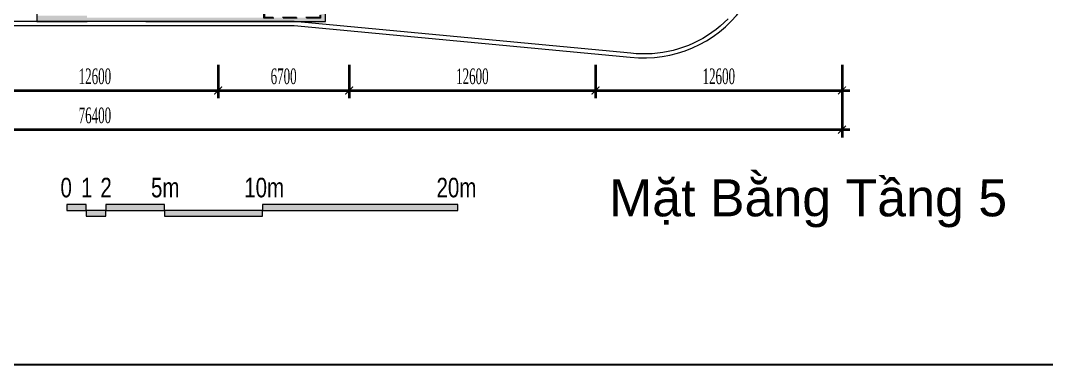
# Model space of a CAD drawing. Header units: millimetres. Extents: x 90964 to 877642, y 656808 to 1438307.
# Drawn here: x 369984 to 422442, y 914374 to 931975 of the extents above; entities that cross this region are included whole.
import ezdxf
from ezdxf.enums import TextEntityAlignment as Align

# ---------------------------------------------------------------- set-up
doc = ezdxf.new("R2010")
doc.units = ezdxf.units.MM
doc.header["$LTSCALE"] = 300
doc.linetypes.add('Overhead', pattern=[3.96875, 2.38125, -1.5875])
doc.layers.get('Defpoints').update_dxf_attribs({"color": 6})
doc.layers.add('A-CAY', color=7, linetype='Continuous', lineweight=13, true_color=0x3b7500)
for name, color, linetype, lineweight in [('A-COT VACH', 2, 'Continuous', 35), ('A-DIM', 125, 'Continuous', 15), ('A-FLOR-HRAL', 11, 'Continuous', 9), ('A-FLOR-HRAL-MBND', 5, 'Overhead', 9), ('A-TEXT', 9, 'Continuous', 18), ('A-WALL', 113, 'Continuous', 9), ('A-WALL-PATT', 111, 'Continuous', 9)]:
    doc.layers.add(name, color=color, linetype=linetype, lineweight=lineweight)
doc.styles.add('A1-arial', font='arial.ttf', dxfattribs={"width": 0.8})
doc.styles.add('ROMANSssss', font='vntimeh.shx', dxfattribs={"width": 0.55})
doc.dimstyles.new('DIM_1-400 MB', dxfattribs={"dimscale": 400, "dimtxt": 2, "dimasz": 1, "dimexe": 1, "dimexo": 0, "dimgap": 0.8, "dimtad": 1, "dimdec": 0, "dimzin": 0, "dimdsep": 46, "dimtxsty": 'ROMANSssss', "dimblk": 'ARCHTICK', "dimcen": 1, "dimdle": 1, "dimclrd": 256, "dimclre": 256, "dimclrt": 7, "dimadec": 0, "dimazin": 0, "dimtfac": 1, "dimtdec": 0, "dimtix": 1, "dimtofl": 0, "dimtmove": 2, "dimatfit": 3, "dimfxl": 1, "dimtolj": 1, "dimtzin": 0, "dimarcsym": 0})

# ---------------------------------------------------------------- blocks, each defined once
blk = doc.blocks.new('Railing - Railing-1480373-Option 5 Floor Plans')
at = {"layer": 'A-FLOR-HRAL-MBND'}
for p, q in [((-108093, -29845), (-107202, -27106)), ((-108055, -29826), (-107183, -27143)), ((-107202, -27106), (-106194, -27433)), ((-107183, -27143), (-106203, -27462)), ((-106203, -27462), (-105937, -27549)), ((-106194, -27433), (-105928, -27520)), ((-105937, -27549), (-103008, -28501)), ((-105928, -27520), (-102999, -28473)), ((-103008, -28501), (-101857, -28875)), ((-102999, -28473), (-101819, -28856)), ((-101857, -28875), (-102729, -31558)), ((-101819, -28856), (-102710, -31596)), ((-106819, -30260), (-108093, -29845)), ((-106809, -30231), (-108055, -29826)), ((-106020, -30519), (-106819, -30260)), ((-106011, -30491), (-106809, -30231)), ((-106286, -30433), (-106277, -30404)), ((-103880, -31184), (-106277, -30404)), ((-103890, -31212), (-106286, -30433)), ((-103623, -31299), (-103890, -31212)), ((-103614, -31270), (-103880, -31184)), ((-102710, -31596), (-103623, -31299)), ((-102729, -31558), (-103614, -31270))]:
    blk.add_line(p, q, dxfattribs=at)
blk = doc.blocks.new('Top Rail Type - Top Rail_Internal_-V17-Option 5 Floor Plans')
at = {"layer": 'A-FLOR-HRAL', "linetype": 'Overhead'}
for p, q in [((-108100, -29848), (-107206, -27099)), ((-108049, -29823), (-107180, -27150)), ((-107206, -27099), (-106192, -27429)), ((-107180, -27150), (-106205, -27467)), ((-106205, -27467), (-103010, -28506)), ((-106192, -27429), (-102997, -28468)), ((-103010, -28506), (-101863, -28879)), ((-102997, -28468), (-101813, -28853)), ((-101863, -28879), (-102732, -31552)), ((-101813, -28853), (-102707, -31602)), ((-106820, -30264), (-108100, -29848)), ((-106808, -30226), (-108049, -29823)), ((-106022, -30524), (-106820, -30264)), ((-106009, -30486), (-106808, -30226)), ((-106288, -30438), (-106275, -30400)), ((-103612, -31265), (-106275, -30400)), ((-103625, -31303), (-106288, -30438)), ((-102707, -31602), (-103625, -31303)), ((-102732, -31552), (-103612, -31265))]:
    blk.add_line(p, q, dxfattribs=at)
at = {"layer": 'A-FLOR-HRAL'}
for p, q in [((-106009, -30486), (-106022, -30524)), ((-104304, -31083), (-106022, -30524)), ((-104291, -31045), (-106009, -30486))]:
    blk.add_line(p, q, dxfattribs=at)
blk = doc.blocks.new('_ArchTick')
at = {"color": 0, "linetype": 'ByBlock', "const_width": 0.15}
blk.add_lwpolyline([(-0.5, -0.5), (0.5, 0.5)], dxfattribs=at)
blk = doc.blocks.new('*D327')
at = {"layer": 'A-DIM', "lineweight": -2, "transparency": 16777216}
for p, q in [((335588, 1095259), (335588, 1091552)), ((411988, 1095259), (411988, 1091552)), ((335188, 1091952), (412388, 1091952))]:
    blk.add_line(p, q, dxfattribs=at)
at = {"layer": 'Defpoints', "color": 0, "transparency": 16777216}
for p in [(335588, 1095259), (411988, 1095259), (411988, 1091952)]:
    blk.add_point(p, dxfattribs=at)
at = {"layer": 'A-DIM', "lineweight": -2, "transparency": 16777216, "xscale": 400, "yscale": 400, "zscale": 400, "rotation": 180}
blk.add_blockref('_ArchTick', (335588, 1091952), dxfattribs=at)
at = {"layer": 'A-DIM', "lineweight": -2, "transparency": 16777216, "xscale": 400, "yscale": 400, "zscale": 400}
blk.add_blockref('_ArchTick', (411988, 1091952), dxfattribs=at)
at = {"layer": 'A-DIM', "color": 7, "transparency": 16777216, "insert": (373788, 1092672), "char_height": 800, "attachment_point": 5, "style": 'ROMANSssss'}
blk.add_mtext('\\A1;76400', dxfattribs=at)
blk = doc.blocks.new('*D331')
at = {"layer": 'A-DIM', "lineweight": -2, "transparency": 16777216}
for p, q in [((367488, 1095259), (367488, 1093552)), ((380088, 1095259), (380088, 1093552)), ((367088, 1093952), (380488, 1093952))]:
    blk.add_line(p, q, dxfattribs=at)
at = {"layer": 'Defpoints', "color": 0, "transparency": 16777216}
for p in [(367488, 1095259), (380088, 1095259), (380088, 1093952)]:
    blk.add_point(p, dxfattribs=at)
at = {"layer": 'A-DIM', "lineweight": -2, "transparency": 16777216, "xscale": 400, "yscale": 400, "zscale": 400, "rotation": 180}
blk.add_blockref('_ArchTick', (367488, 1093952), dxfattribs=at)
at = {"layer": 'A-DIM', "lineweight": -2, "transparency": 16777216, "xscale": 400, "yscale": 400, "zscale": 400}
blk.add_blockref('_ArchTick', (380088, 1093952), dxfattribs=at)
at = {"layer": 'A-DIM', "color": 7, "transparency": 16777216, "insert": (373788, 1094672), "char_height": 800, "attachment_point": 5, "style": 'ROMANSssss'}
blk.add_mtext('\\A1;12600', dxfattribs=at)
blk = doc.blocks.new('*D332')
at = {"layer": 'A-DIM', "lineweight": -2, "transparency": 16777216}
for p, q in [((380088, 1095259), (380088, 1093552)), ((386788, 1095259), (386788, 1093552)), ((379688, 1093952), (387188, 1093952))]:
    blk.add_line(p, q, dxfattribs=at)
at = {"layer": 'Defpoints', "color": 0, "transparency": 16777216}
for p in [(380088, 1095259), (386788, 1095259), (386788, 1093952)]:
    blk.add_point(p, dxfattribs=at)
at = {"layer": 'A-DIM', "lineweight": -2, "transparency": 16777216, "xscale": 400, "yscale": 400, "zscale": 400, "rotation": 180}
blk.add_blockref('_ArchTick', (380088, 1093952), dxfattribs=at)
at = {"layer": 'A-DIM', "lineweight": -2, "transparency": 16777216, "xscale": 400, "yscale": 400, "zscale": 400}
blk.add_blockref('_ArchTick', (386788, 1093952), dxfattribs=at)
at = {"layer": 'A-DIM', "color": 7, "transparency": 16777216, "insert": (383438, 1094672), "char_height": 800, "attachment_point": 5, "style": 'ROMANSssss'}
blk.add_mtext('\\A1;6700', dxfattribs=at)
blk = doc.blocks.new('*D333')
at = {"layer": 'A-DIM', "lineweight": -2, "transparency": 16777216}
for p, q in [((386788, 1095259), (386788, 1093552)), ((399388, 1095259), (399388, 1093552)), ((386388, 1093952), (399788, 1093952))]:
    blk.add_line(p, q, dxfattribs=at)
at = {"layer": 'Defpoints', "color": 0, "transparency": 16777216}
for p in [(386788, 1095259), (399388, 1095259), (399388, 1093952)]:
    blk.add_point(p, dxfattribs=at)
at = {"layer": 'A-DIM', "lineweight": -2, "transparency": 16777216, "xscale": 400, "yscale": 400, "zscale": 400, "rotation": 180}
blk.add_blockref('_ArchTick', (386788, 1093952), dxfattribs=at)
at = {"layer": 'A-DIM', "lineweight": -2, "transparency": 16777216, "xscale": 400, "yscale": 400, "zscale": 400}
blk.add_blockref('_ArchTick', (399388, 1093952), dxfattribs=at)
at = {"layer": 'A-DIM', "color": 7, "transparency": 16777216, "insert": (393088, 1094672), "char_height": 800, "attachment_point": 5, "style": 'ROMANSssss'}
blk.add_mtext('\\A1;12600', dxfattribs=at)
blk = doc.blocks.new('*D334')
at = {"layer": 'A-DIM', "lineweight": -2, "transparency": 16777216}
for p, q in [((399388, 1095259), (399388, 1093552)), ((411988, 1095259), (411988, 1093552)), ((398988, 1093952), (412388, 1093952))]:
    blk.add_line(p, q, dxfattribs=at)
at = {"layer": 'Defpoints', "color": 0, "transparency": 16777216}
for p in [(399388, 1095259), (411988, 1095259), (411988, 1093952)]:
    blk.add_point(p, dxfattribs=at)
at = {"layer": 'A-DIM', "lineweight": -2, "transparency": 16777216, "xscale": 400, "yscale": 400, "zscale": 400, "rotation": 180}
blk.add_blockref('_ArchTick', (399388, 1093952), dxfattribs=at)
at = {"layer": 'A-DIM', "lineweight": -2, "transparency": 16777216, "xscale": 400, "yscale": 400, "zscale": 400}
blk.add_blockref('_ArchTick', (411988, 1093952), dxfattribs=at)
at = {"layer": 'A-DIM', "color": 7, "transparency": 16777216, "insert": (405688, 1094672), "char_height": 800, "attachment_point": 5, "style": 'ROMANSssss'}
blk.add_mtext('\\A1;12600', dxfattribs=at)
blk = doc.blocks.new('as deqwer')
at = {"layer": 'A-CAY'}
h = blk.add_hatch(color=251, dxfattribs=at)
h.dxf.hatch_style = 1
h.paths.add_polyline_path([(0, 301), (-10000, 301), (-10000, 0), (0, 0)])
h.paths.add_polyline_path([(-15000, -301), (-10000, -301), (-10000, 0), (-15000, 0)])
h.paths.add_polyline_path([(-18000, 0), (-15000, 0), (-15000, 301), (-18000, 301)])
h.paths.add_polyline_path([(-19000, -301), (-18000, -301), (-18000, 0), (-19000, 0)])
h.paths.add_polyline_path([(-20000, 0), (-19000, 0), (-19000, 301), (-20000, 301)])
at = {"layer": 'A-CAY', "color": 251}
for points in [[(-20000, 0), (-19000, 0), (-19000, 301), (-20000, 301)], [(-18000, 0), (-15000, 0), (-15000, 301), (-18000, 301)], [(0, 301), (-10000, 301), (-10000, 0), (0, 0)], [(-19000, -301), (-18000, -301), (-18000, 0), (-19000, 0)], [(-15000, -301), (-10000, -301), (-10000, 0), (-15000, 0)]]:
    blk.add_lwpolyline(points, close=True, dxfattribs=at)
at = {"layer": 'A-TEXT', "style": 'A1-arial', "width": 0.75}
for s, p in [('0', (-20030, 671)), ('1', (-18980, 671)), ('2', (-17991, 671)), ('5m', (-14965, 671)), ('10m', (-9908, 671)), ('20m', (-76, 671))]:
    blk.add_text(s, height=1000, dxfattribs=at).set_placement(p, align=Align.CENTER)
blk = doc.blocks.new('DIM TC')
at = {"layer": 'A-DIM'}
for base, p1, p2, picture, middle in [((411987.6, 1091952.2), (335587.6, 1095259.5), (411987.6, 1095259.5), '*D327', (373787.6, 1092672.2)), ((380087.6, 1093952.2), (367487.6, 1095259.5), (380087.6, 1095259.5), '*D331', (373787.6, 1094672.2)), ((386787.5, 1093952.2), (380087.6, 1095259.5), (386787.5, 1095259.5), '*D332', (383437.6, 1094672.2)), ((399387.6, 1093952.2), (386787.5, 1095259.5), (399387.6, 1095259.5), '*D333', (393087.6, 1094672.2)), ((411987.6, 1093952.2), (399387.6, 1095259.5), (411987.6, 1095259.5), '*D334', (405687.6, 1094672.2))]:
    dim = blk.add_linear_dim(base=base, p1=p1, p2=p2, dimstyle='DIM_1-400 MB', dxfattribs=at)
    dim.commit()
    dim.dimension.update_dxf_attribs({"geometry": picture, "text_midpoint": middle})

msp = doc.modelspace()

# ---------------------------------------------------------------- hatches: boundary and pattern name
at = {"layer": 'A-WALL-PATT'}
h = msp.add_hatch(color=256, dxfattribs=at)
h.paths.add_polyline_path([(385585.6, 934068.1), (385585.6, 937826.3), (385285.6, 937826.3), (385285.6, 931926.3), (385585.6, 931926.3)], flags=0)
h.paths.add_polyline_path([(385331, 935264), (385331, 934266.1), (385291, 934266.1), (385291, 936071.6), (385331, 936071.6), (385331, 935862)], flags=0)
for points in [[(373385.6, 932126.3), (373385.6, 932226.3), (370824.6, 932226.3), (370824.6, 931926.3), (373385.6, 931926.3)], [(376385.6, 931926.3), (376385.6, 932126.3), (373385.6, 932126.3), (373385.6, 931926.3), (374740.9, 931926.3)], [(383455.7, 932126.3), (376385.6, 932126.3), (376385.6, 931926.3), (383455.7, 931926.3)], [(385285.6, 931926.3), (385285.6, 932126.3), (383455.7, 932126.3), (383455.7, 931926.3)]]:
    msp.add_hatch(color=256, dxfattribs=at).paths.add_polyline_path(points, flags=0)

# ---------------------------------------------------------------- linework, layer by layer
at = {"layer": 'A-WALL', "lineweight": 18}
for p, q in [((385585.6, 931926.3), (385585.6, 935606.6)), ((370824.6, 932957.3), (370824.6, 931926.3)), ((363604.2, 931726.3), (383971, 931726.3)), ((383982.7, 931926.3), (364296.6, 931926.3)), ((370824.6, 931926.3), (373385.6, 931926.3)), ((376385.6, 931926.3), (385585.6, 931926.3)), ((383971, 931726.3), (401163.6, 930105.6)), ((401191.1, 930303.8), (383982.7, 931926.3))]:
    msp.add_line(p, q, dxfattribs=at)
at = {"layer": 'A-WALL', "lineweight": 18, "flags": 128}
msp.add_lwpolyline([(406165.1, 932060.6), (405969.4, 931870.2), (405765.3, 931688.8), (405553.1, 931516.9), (405333.3, 931354.8), (405106.4, 931202.9), (404872.8, 931061.5), (404633, 930930.9), (404387.5, 930811.3), (404136.8, 930703), (403881.5, 930606.2), (403622, 930521.2), (403358.9, 930448), (403092.8, 930386.9), (402824.1, 930338), (402553.6, 930301.3), (402281.6, 930277), (402008.8, 930265), (401735.7, 930265.5), (401462.9, 930278.5), (401191.1, 930303.8)], dxfattribs=at)
at = {"layer": 'A-WALL', "lineweight": 18}
msp.add_arc((401883.3, 936263.7), 6200, 263.33463, 23.33463, dxfattribs=at)
at = {"layer": 'Defpoints', "color": 1}
msp.add_lwpolyline([(294836.5, 914374.3), (444169.9, 914374.3), (444169.9, 1019974.3), (294836.5, 1019974.3)], close=True, dxfattribs=at)

# ---------------------------------------------------------------- block references
at = {"layer": 'A-CAY'}
msp.add_blockref('as deqwer', (392349.3, 922256.5), dxfattribs=at)
at = {"layer": 'A-COT VACH'}
msp.add_blockref('DIM TC', (0, -165557), dxfattribs=at)
at = {"layer": 'A-FLOR-HRAL', "rotation": 108.0136761594174}
for name in ['Top Rail Type - Top Rail_Internal_-V17-Option 5 Floor Plans', 'Railing - Railing-1480373-Option 5 Floor Plans']:
    msp.add_blockref(name, (323506.2, 1025661.8), dxfattribs=at)

# ---------------------------------------------------------------- texts
at = {"layer": 'A-TEXT', "style": 'A1-arial'}
msp.add_text('Mặt Bằng Tầng 5', height=1900, dxfattribs=at).set_placement((420431.9, 921955.9), align=Align.RIGHT)

doc.saveas('drawing.dxf')
